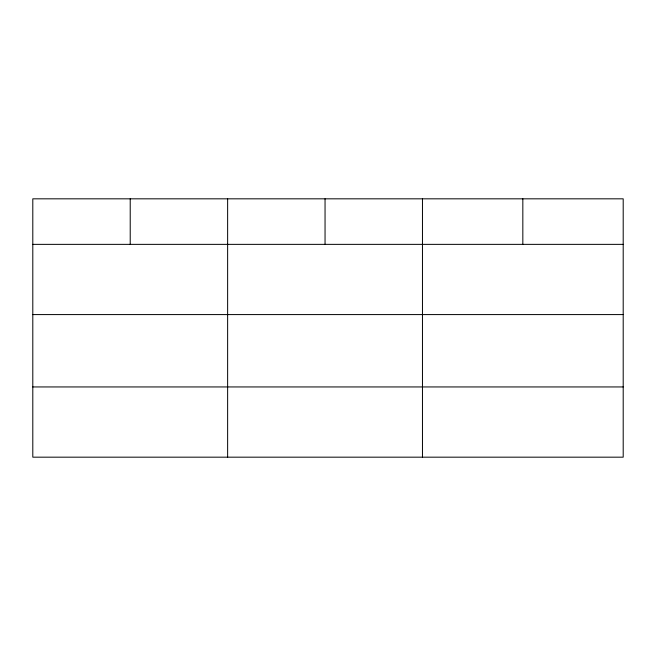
<?xml version="1.0" encoding="UTF-8"?>
<svg xmlns="http://www.w3.org/2000/svg" width="656" height="656" viewBox="0 0 656 656"><rect width="100%" height="100%" fill="white"/><g stroke="black" fill="none" stroke-linecap="round" stroke-linejoin="round"><path stroke-width="0.98" d="M623.2 314.585L623.2 198.825L32.8 198.825L32.8 457.175L623.2 457.175L623.2 314.585L32.8 314.585M32.8 244.36L623.2 244.36M32.8 386.942L623.2 386.942M522.832 198.825L522.832 244.36M422.464 198.825L422.464 457.175M325.048 198.825L325.048 244.36M227.632 198.825L227.632 457.175M130.216 198.825L130.216 244.36"/></g></svg>
